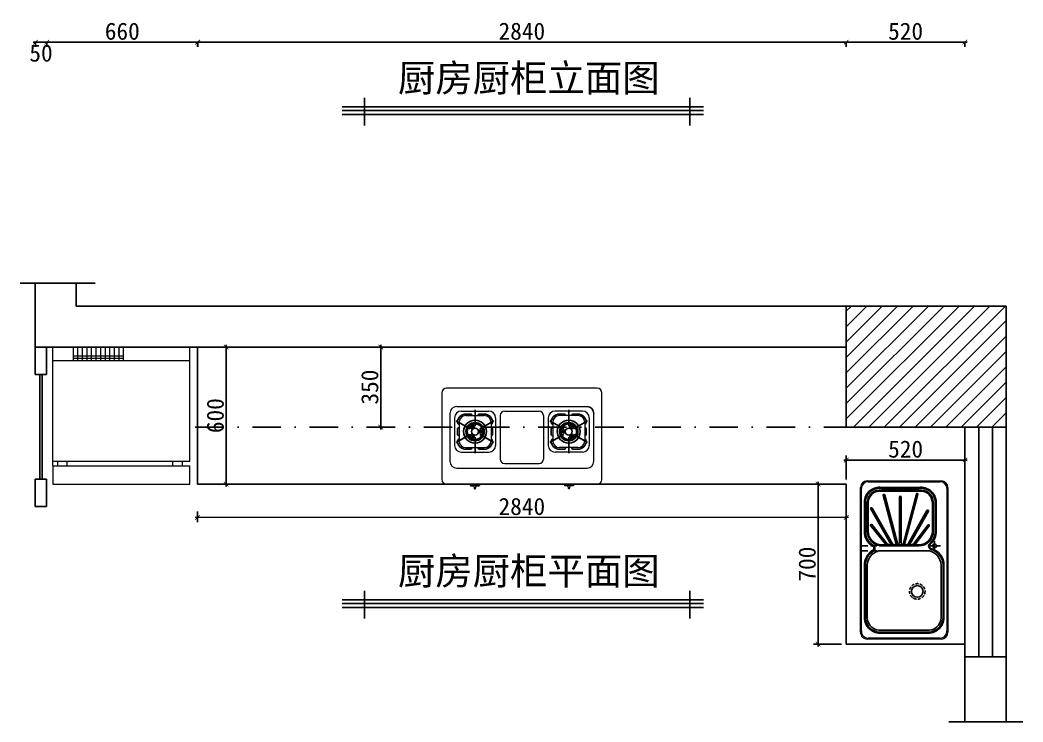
# Model space of a CAD drawing. Header units: millimetres. Extents: x 71641 to 191108, y -23091 to 29972.
# Drawn here: x 181322 to 185712, y -18698 to -15625 of the extents above; entities that cross this region are included whole.
import ezdxf

# ---------------------------------------------------------------- set-up
doc = ezdxf.new("R2010")
doc.units = ezdxf.units.MM
doc.linetypes.add('DASHDOT2', pattern=[0.5, 0.25, -0.125, 0, -0.125])
doc.linetypes.add('DASHEDX2', pattern=[1.5, 1, -0.5])
for name, color, linetype in [('00', 1, 'Continuous'), ('3', 5, 'Continuous'), ('7', 7, 'Continuous')]:
    doc.layers.add(name, color=color, linetype=linetype)
doc.layers.add('4', color=4, linetype='Continuous', lineweight=5)
doc.styles.add('30', font='SimSun.ttf', dxfattribs={"height": 75})
doc.styles.get("Standard").update_dxf_attribs({"font": 'SimSun.ttf', "height": 150})
doc.dimstyles.new('30', dxfattribs={"dimscale": 0, "dimtxt": 90, "dimasz": 20, "dimexe": 20, "dimexo": 20, "dimgap": 10, "dimtad": 1, "dimdec": 0, "dimzin": 0, "dimdsep": 46, "dimtxsty": '30', "dimblk": 'ARCHTICK', "dimcen": 20, "dimdle": 10, "dimclrd": 8, "dimclre": 8, "dimclrt": 2, "dimadec": 0, "dimazin": 0, "dimtfac": 1, "dimtdec": 0, "dimtmove": 2, "dimatfit": 3, "dimldrblk": 'DOT', "dimfxl": 0, "dimtolj": 2, "dimtzin": 0, "dimlwd": -1, "dimarcsym": 0})

# ---------------------------------------------------------------- blocks, each defined once
blk = doc.blocks.new('_ARCHTICK')
at = {"color": 0, "linetype": 'ByBlock', "const_width": 0.15}
blk.add_lwpolyline([(-0.5, -0.5), (0.5, 0.5)], dxfattribs=at)
blk = doc.blocks.new('*D484')
at = {"color": 8, "lineweight": -2}
for p, q in [((182098.8, -17777.3), (182098.8, -17822.9)), ((184938.4, -17776.6), (184938.4, -17822.2))]:
    blk.add_line(p, q, dxfattribs=at)
at = {"color": 8}
blk.add_line((184948.4, -17802.2), (182088.8, -17802.9), dxfattribs=at)
at = {"layer": 'Defpoints', "color": 0}
for p in [(182098.8, -17757.3), (184938.4, -17756.6), (182098.8, -17802.9)]:
    blk.add_point(p, dxfattribs=at)
at = {"color": 8, "xscale": 20, "yscale": 20, "zscale": 20}
for p, rotation in [((182098.8, -17802.9), 180.0142211521811), ((184938.4, -17802.2), 0.01422115218113973)]:
    blk.add_blockref('_ARCHTICK', p, dxfattribs=dict(at, rotation=rotation))
at = {"color": 2, "insert": (183518.6, -17755), "char_height": 75, "attachment_point": 5, "rotation": 0.0142, "style": '30'}
blk.add_mtext('\\A2;2840', dxfattribs=at)
blk = doc.blocks.new('_Dot')
at = {"color": 0, "linetype": 'ByBlock', "lineweight": -2}
blk.add_line((-0.5, 0), (-1, 0), dxfattribs=at)
at = {"color": 0, "linetype": 'ByBlock', "const_width": 0.5}
blk.add_lwpolyline([(-0.25, 0, 1), (0.25, 0, 1)], format="xyb", close=True, dxfattribs=at)
blk = doc.blocks.new('DOT')
at = {"color": 0, "linetype": 'ByBlock'}
blk.add_line((-0.5, 0), (-1, 0), dxfattribs=at)
at = {"color": 0, "linetype": 'ByBlock', "const_width": 0.5}
blk.add_lwpolyline([(-0.25, 0, 1), (0.25, 0, 1)], format="xyb", close=True, dxfattribs=at)
blk = doc.blocks.new('*D485')
at = {"color": 8}
blk.add_line((182088.8, -15721.6), (184948.4, -15721.6), dxfattribs=at)
at = {"color": 8, "lineweight": -2}
for p, q in [((182098.8, -15724.2), (182098.8, -15741.6)), ((184938.4, -15724.2), (184938.4, -15741.6))]:
    blk.add_line(p, q, dxfattribs=at)
at = {"layer": 'Defpoints', "color": 0}
for p in [(182098.8, -15704.2), (184938.4, -15704.2), (184938.4, -15721.6)]:
    blk.add_point(p, dxfattribs=at)
at = {"color": 8, "xscale": 20, "yscale": 20, "zscale": 20, "rotation": 180}
blk.add_blockref('_ARCHTICK', (182098.8, -15721.6), dxfattribs=at)
at = {"color": 8, "xscale": 20, "yscale": 20, "zscale": 20}
blk.add_blockref('_ARCHTICK', (184938.4, -15721.6), dxfattribs=at)
at = {"color": 2, "insert": (183518.6, -15674.1), "char_height": 75, "attachment_point": 5, "style": '30'}
blk.add_mtext('\\A2;2840', dxfattribs=at)
blk = doc.blocks.new('*D486')
at = {"color": 8, "lineweight": -2}
for p, q in [((182913, -17057), (182880.8, -17057)), ((182913, -17407), (182880.8, -17407))]:
    blk.add_line(p, q, dxfattribs=at)
at = {"color": 8}
blk.add_line((182900.8, -17417), (182900.8, -17047), dxfattribs=at)
at = {"layer": 'Defpoints', "color": 0}
for p in [(182900.8, -17057), (182933, -17057), (182933, -17407)]:
    blk.add_point(p, dxfattribs=at)
at = {"color": 8, "xscale": 20, "yscale": 20, "zscale": 20}
for p, rotation in [((182900.8, -17057), 90), ((182900.8, -17407), 270)]:
    blk.add_blockref('_ARCHTICK', p, dxfattribs=dict(at, rotation=rotation))
at = {"color": 2, "insert": (182853.3, -17232), "char_height": 75, "attachment_point": 5, "rotation": 90, "style": '30'}
blk.add_mtext('\\A2;350', dxfattribs=at)
blk = doc.blocks.new('*D487')
at = {"color": 8, "lineweight": -2}
for p, q in [((182118.8, -17057), (182244.4, -17057)), ((182118.8, -17657), (182244.4, -17657))]:
    blk.add_line(p, q, dxfattribs=at)
at = {"color": 8}
blk.add_line((182224.4, -17047), (182224.4, -17667), dxfattribs=at)
at = {"layer": 'Defpoints', "color": 0}
for p in [(182098.8, -17057), (182098.8, -17657), (182224.4, -17657)]:
    blk.add_point(p, dxfattribs=at)
at = {"color": 8, "xscale": 20, "yscale": 20, "zscale": 20}
for p, rotation in [((182224.4, -17057), 90), ((182224.4, -17657), 270)]:
    blk.add_blockref('_ARCHTICK', p, dxfattribs=dict(at, rotation=rotation))
at = {"color": 2, "insert": (182176.9, -17357), "char_height": 75, "attachment_point": 5, "rotation": 90, "style": '30'}
blk.add_mtext('\\A2;600', dxfattribs=at)
blk = doc.blocks.new('*D488')
at = {"color": 8}
blk.add_line((181379.3, -15721.6), (181449.4, -15721.6), dxfattribs=at)
at = {"color": 8, "lineweight": -2}
for p, q in [((181389.3, -15724.2), (181389.3, -15741.6)), ((181439.4, -15724.2), (181439.4, -15741.6))]:
    blk.add_line(p, q, dxfattribs=at)
at = {"layer": 'Defpoints', "color": 0}
for p in [(181389.3, -15704.2), (181439.4, -15704.2), (181439.4, -15721.6)]:
    blk.add_point(p, dxfattribs=at)
at = {"color": 8, "xscale": 20, "yscale": 20, "zscale": 20, "rotation": 180}
blk.add_blockref('_ARCHTICK', (181389.3, -15721.6), dxfattribs=at)
at = {"color": 8, "xscale": 20, "yscale": 20, "zscale": 20}
blk.add_blockref('_ARCHTICK', (181439.4, -15721.6), dxfattribs=at)
at = {"color": 2, "insert": (181413.8, -15769.8), "char_height": 75, "attachment_point": 5, "style": '30'}
blk.add_mtext('\\A2;50', dxfattribs=at)
blk = doc.blocks.new('*D489')
at = {"color": 8}
blk.add_line((181429.4, -15721.6), (182109.8, -15721.6), dxfattribs=at)
at = {"color": 8, "lineweight": -2}
for p, q in [((181439.4, -15724.2), (181439.4, -15741.6)), ((182099.8, -15724.2), (182099.8, -15741.6))]:
    blk.add_line(p, q, dxfattribs=at)
at = {"layer": 'Defpoints', "color": 0}
for p in [(181439.4, -15704.2), (182099.8, -15704.2), (182099.8, -15721.6)]:
    blk.add_point(p, dxfattribs=at)
at = {"color": 8, "xscale": 20, "yscale": 20, "zscale": 20, "rotation": 180}
blk.add_blockref('_ARCHTICK', (181439.4, -15721.6), dxfattribs=at)
at = {"color": 8, "xscale": 20, "yscale": 20, "zscale": 20}
blk.add_blockref('_ARCHTICK', (182099.8, -15721.6), dxfattribs=at)
at = {"color": 2, "insert": (181769.6, -15674.1), "char_height": 75, "attachment_point": 5, "style": '30'}
blk.add_mtext('\\A2;660', dxfattribs=at)
blk = doc.blocks.new('*D492')
at = {"color": 8}
blk.add_line((184815.2, -18367.2), (184815.2, -17647), dxfattribs=at)
at = {"color": 8, "lineweight": -2}
for p, q in [((184918.4, -17657), (184795.2, -17657)), ((184918.4, -18357.2), (184795.2, -18357.2))]:
    blk.add_line(p, q, dxfattribs=at)
at = {"layer": 'Defpoints', "color": 0}
for p in [(184815.2, -17657), (184938.4, -17657), (184938.4, -18357.2)]:
    blk.add_point(p, dxfattribs=at)
at = {"color": 8, "xscale": 20, "yscale": 20, "zscale": 20}
for p, rotation in [((184815.2, -17657), 90), ((184815.2, -18357.2), 270)]:
    blk.add_blockref('_ARCHTICK', p, dxfattribs=dict(at, rotation=rotation))
at = {"color": 2, "insert": (184767.7, -18007.1), "char_height": 75, "attachment_point": 5, "rotation": 90, "style": '30'}
blk.add_mtext('\\A2;700', dxfattribs=at)
blk = doc.blocks.new('A$C61806B4C')
at = {"layer": '3'}
for p, q in [((435, 430), (705, 430)), ((435, 425), (705, 425)), ((110, 390), (260, 390)), ((110, 385), (260, 385)), ((110, 375), (260, 375)), ((110.1, 370), (260, 370)), ((324.4, 246.1), (152.9, 342.1)), ((156.2, 349.5), (326, 254.3)), ((322.3, 274.7), (226.3, 347.8)), ((231.3, 354.2), (330, 279.1)), ((779.1, 340), (779.1, 110)), ((784.1, 340), (784.1, 110)), ((33.7, 110), (33.7, 300)), ((38.7, 110), (38.7, 300)), ((48.7, 110), (48.7, 300)), ((53.7, 109.6), (53.7, 300.4)), ((327.7, 219.1), (68.4, 287.6)), ((69.4, 295.6), (326.9, 227.4)), ((330, 300), (330, 110)), ((335, 300), (335, 110)), ((83.5, 208.9), (321.1, 210.1)), ((327.7, 191.9), (73.3, 124.7)), ((74.4, 116.7), (327, 183.6)), ((83.5, 200.9), (321.1, 200.9)), ((324.6, 164.9), (140.7, 59.8)), ((144, 52.4), (326.2, 156.7)), ((322.6, 136.3), (224.3, 58.6)), ((229.3, 52.2), (330, 131.8)), ((260, 35), (110, 35)), ((260, 25), (110, 25)), ((260, 20), (110, 20)), ((260, 40), (110.1, 40)), ((705, 25), (435, 25)), ((705, 20), (435, 20))]:
    blk.add_line(p, q, dxfattribs=at)
at = {"layer": '3', "linetype": 'DASHEDX2', "ltscale": 30}
for p, q in [((310.2, 381.5), (360.2, 381.5)), ((335.5, 352), (335.5, 411.9)), ((335, 8.5), (335, 145.3)), ((360, 8.5), (360, 150.3))]:
    blk.add_line(p, q, dxfattribs=at)
at = {"layer": '3'}
blk.add_lwpolyline([(435, 415), (705, 415, -0.445378), (769.1, 340), (769.1, 110, -0.445378), (705, 35), (435, 35, -0.414214), (360, 110), (360, 340, -0.414214)], format="xyb", close=True, dxfattribs=at)
for points in [[(326.4, 253.6), (329.7, 253.7), (330.3, 258.9), (330.3, 262.2), (327.6, 267.5), (325.6, 270.8), (322.3, 274.7)], [(321.1, 210.1), (324.9, 212.7), (326.8, 215.4), (327.5, 216.7), (326.8, 219.3)], [(326.9, 227.4), (329.4, 231.9), (329.4, 234.5), (328.7, 239.8), (327.4, 242.4), (326.7, 244.4), (324.4, 246.1)], [(321.1, 200.9), (324.9, 198.3), (326.9, 195.6), (327.5, 194.3), (326.9, 191.7)], [(326.6, 157.4), (329.9, 157.4), (330.6, 152.1), (330.6, 148.8), (327.9, 143.5), (325.9, 140.2), (322.6, 136.3)], [(327, 183.6), (329.5, 179.2), (329.5, 176.5), (328.8, 171.2), (327.5, 168.6), (326.9, 166.6), (324.6, 164.9)]]:
    blk.add_lwpolyline(points, dxfattribs=at)
for centre, radius in [((335.5, 381.5), 9.98), ((569.6, 292.4), 30)]:
    blk.add_circle(centre, radius, dxfattribs=at)
at = {"layer": '3', "linetype": 'DASHEDX2', "ltscale": 15}
blk.add_circle((569.6, 292.4), 40, dxfattribs=at)
at = {"layer": '3'}
for centre, radius, start, end in [((435, 340), 90, 90, 165.5418), ((435, 340), 85, 90, 165.9722), ((703.3, 348.8), 81.2, 353.7986, 88.8078), ((703.3, 348.7), 76.3, 353.4172, 88.7258), ((112.1, 310.8), 79.2, 91.551, 187.8349), ((112.2, 310.8), 74.3, 91.6616, 188.3215), ((112.2, 310.6), 64.4, 91.9373, 189.5012), ((112.2, 310.6), 59.4, 92.0172, 189.8939), ((260, 300), 90, 43.7934, 90), ((260, 300), 85, 40.2898, 90), ((260, 300), 75, 0, 90), ((260, 300), 70, 0, 90), ((336.4, 369.2), 13.3, 211.4456, 329.4824), ((154.5, 345.8), 4.05, 66.255, 246.255), ((230, 350.4), 4.05, 67.5508, 247.5508), ((336.4, 369.2), 18.3, 231.1219, 331.8884), ((68.9, 291.6), 4.05, 82.5927, 262.5927), ((83.5, 205), 4.05, 90, 270), ((83.5, 204.9), 4.05, 90.2625, 270.2625), ((112.1, 99.2), 79.2, 172.1651, 268.449), ((112.2, 99.2), 74.3, 171.6785, 268.3384), ((112.2, 99.4), 64.4, 170.4988, 268.0627), ((112.2, 99.4), 59.4, 170.1061, 267.9828), ((73.9, 120.7), 4.05, 97.6698, 277.6698), ((260, 110), 70, 270, 0), ((260, 110), 75, 270, 0), ((703.3, 101.3), 76.3, 271.2742, 6.5828), ((703.3, 101.2), 81.2, 271.1922, 6.2014), ((142.3, 56.1), 4.05, 114.0075, 294.0075), ((228, 56), 4.05, 112.7117, 292.7117), ((260, 110), 85, 270, 328.9261), ((260, 110), 90, 270, 328.8241), ((347.9, 55.8), 18.3, 16.8467, 146.7086), ((347.9, 55.8), 13.3, 13.7076, 148.5544), ((435, 110), 90, 214.5823, 270), ((435, 110), 85, 215.1439, 270)]:
    blk.add_arc(centre, radius, start, end, dxfattribs=at)
at = {"layer": '4'}
for p, q in [((0, 35), (0, 415)), ((35, 450), (780, 450)), ((40, 445), (775, 445)), ((815, 415), (815, 35)), ((5, 40), (5, 410)), ((810, 410), (810, 40)), ((775, 5), (40, 5)), ((780, 0), (35, 0))]:
    blk.add_line(p, q, dxfattribs=at)
for centre, start, end in [((35, 415), 90, 180), ((40, 410), 90, 180), ((775, 410), 0, 90), ((780, 415), 0, 90), ((35, 35), 180, 270), ((40, 40), 180, 270), ((775, 40), 270, 0), ((780, 35), 270, 0)]:
    blk.add_arc(centre, 35, start, end, dxfattribs=at)
blk = doc.blocks.new('洗手池图块')
at = {"layer": '3'}
blk.add_blockref('A$C61806B4C', (-920.5, -7.7), dxfattribs=at)
blk = doc.blocks.new('*D493')
at = {"color": 8}
blk.add_line((184928.4, -17551.4), (185468.4, -17551.4), dxfattribs=at)
at = {"color": 8, "lineweight": -2}
for p, q in [((184938.4, -17637), (184938.4, -17531.4)), ((185458.4, -17637), (185458.4, -17531.4))]:
    blk.add_line(p, q, dxfattribs=at)
at = {"layer": 'Defpoints', "color": 0}
for p in [(185458.4, -17551.4), (184938.4, -17657), (185458.4, -17657)]:
    blk.add_point(p, dxfattribs=at)
at = {"color": 8, "xscale": 20, "yscale": 20, "zscale": 20, "rotation": 180}
blk.add_blockref('_ARCHTICK', (184938.4, -17551.4), dxfattribs=at)
at = {"color": 8, "xscale": 20, "yscale": 20, "zscale": 20}
blk.add_blockref('_ARCHTICK', (185458.4, -17551.4), dxfattribs=at)
at = {"color": 2, "insert": (185198.4, -17503.9), "char_height": 75, "attachment_point": 5, "style": '30'}
blk.add_mtext('\\A2;520', dxfattribs=at)
blk = doc.blocks.new('*D495')
at = {"color": 8}
blk.add_line((184928.4, -15721.6), (185468.4, -15721.6), dxfattribs=at)
at = {"color": 8, "lineweight": -2}
for p, q in [((184938.4, -15724.2), (184938.4, -15741.6)), ((185458.4, -15724.2), (185458.4, -15741.6))]:
    blk.add_line(p, q, dxfattribs=at)
at = {"layer": 'Defpoints', "color": 0}
for p in [(184938.4, -15704.2), (185458.4, -15704.2), (185458.4, -15721.6)]:
    blk.add_point(p, dxfattribs=at)
at = {"color": 8, "xscale": 20, "yscale": 20, "zscale": 20, "rotation": 180}
blk.add_blockref('_ARCHTICK', (184938.4, -15721.6), dxfattribs=at)
at = {"color": 8, "xscale": 20, "yscale": 20, "zscale": 20}
blk.add_blockref('_ARCHTICK', (185458.4, -15721.6), dxfattribs=at)
at = {"color": 2, "insert": (185198.4, -15674.1), "char_height": 75, "attachment_point": 5, "style": '30'}
blk.add_mtext('\\A2;520', dxfattribs=at)

msp = doc.modelspace()

# ---------------------------------------------------------------- hatches: boundary and pattern name
h = msp.add_hatch()
h.set_pattern_fill('ANSI31', color=8, scale=15, angle=180, style=0)
h.set_pattern_definition([(225, (263366.194, -25760.41), (33.67596, -33.67596), [])])
h.paths.add_polyline_path([(184938.4, -16877), (184938.4, -17407), (185638.4, -17407), (185638.4, -16877)])

# ---------------------------------------------------------------- linework, layer by layer
at = {"color": 1}
for p, q in [((181650.6, -16777), (181322.1, -16777)), ((185388.2, -18698.2), (185712.1, -18698.2))]:
    msp.add_line(p, q, dxfattribs=at)
for p, q in [((181388.4, -16777), (181388.4, -17057)), ((181568.4, -16777), (181568.4, -16877)), ((181568.4, -16877), (185638.4, -16877)), ((184938.4, -17407), (184938.4, -16877)), ((184938.4, -16877), (184938.4, -17407)), ((185638.4, -16877), (185638.4, -17407)), ((181388.4, -17057), (184938.4, -17057)), ((184938.4, -17407), (185638.4, -17407)), ((185458.4, -17407), (185458.4, -18698.2)), ((185638.4, -17407), (185638.4, -18417.9)), ((185458.4, -18413.2), (185638.4, -18413.2)), ((185458.4, -18413.2), (185638.4, -18413.2)), ((185458.4, -18413.2), (185638.4, -18413.2)), ((185458.4, -18413.2), (185638.4, -18413.2))]:
    msp.add_line(p, q)
at = {"color": 3}
for p, q in [((181388.4, -17057), (181388.4, -17177)), ((181438.4, -17057), (181438.4, -17177)), ((182098.8, -17657), (182098.8, -17057)), ((181438.4, -17177), (181388.4, -17177)), ((185518.4, -17407), (185518.4, -18413.2)), ((185578.4, -17407), (185578.4, -18413.2)), ((181388.4, -17634.8), (181388.4, -17754.8)), ((181438.4, -17634.8), (181388.4, -17634.8)), ((181438.4, -17634.8), (181388.4, -17634.8)), ((181438.4, -17634.8), (181388.4, -17634.8)), ((181438.4, -17754.8), (181438.4, -17634.8)), ((184938.4, -17657), (182098.8, -17657)), ((184938.4, -17657), (184938.4, -18357.2)), ((181388.4, -17754.8), (181438.4, -17754.8)), ((184938.4, -18357.2), (185458.4, -18357.2))]:
    msp.add_line(p, q, dxfattribs=at)
at = {"color": 4}
for p, q in [((181408.4, -17634.8), (181408.4, -17177)), ((181418.4, -17634.8), (181418.4, -17177))]:
    msp.add_line(p, q, dxfattribs=at)
at = {"color": 2, "linetype": 'DASHDOT2', "ltscale": 500}
msp.add_line((182088.8, -17407), (184938.4, -17407), dxfattribs=at)
at = {"color": 0}
msp.add_line((185608.4, -18413.2), (185458.4, -18413.2), dxfattribs=at)
at = {"color": 8}
for p, q in [((185458.4, -18413.2), (185458.4, -18698.2)), ((185638.4, -18416.3), (185638.4, -18698.2))]:
    msp.add_line(p, q, dxfattribs=at)
at = {"layer": '00', "color": 8, "lineweight": -2}
for p, q in [((182829.6, -15966, -342.9), (182829.6, -16086.9, -342.9)), ((184254.5, -15966, -342.9), (184254.5, -16086.9, -342.9)), ((184313.4, -16004.3, -342.9), (182732.7, -16004.3, -342.9)), ((184313.4, -16038.4, -342.9), (182732.7, -16038.4, -342.9)), ((182829.6, -18124.8, -342.9), (182829.6, -18245.7, -342.9)), ((184254.5, -18124.8, -342.9), (184254.5, -18245.7, -342.9)), ((184313.4, -18163.1, -342.9), (182732.7, -18163.1, -342.9)), ((184313.4, -18197.3, -342.9), (182732.7, -18197.3, -342.9))]:
    msp.add_line(p, q, dxfattribs=at)
at = {"layer": '00', "color": 2, "lineweight": -2}
for p, q in [((184313.4, -16021.4, -342.9), (182732.7, -16021.4, -342.9)), ((184313.4, -18180.2, -342.9), (182732.7, -18180.2, -342.9))]:
    msp.add_line(p, q, dxfattribs=at)
at = {"layer": '3'}
for p, q in [((183313.8, -17332), (183313.8, -17403)), ((183313.8, -17398), (183313.8, -17337)), ((183723.8, -17332), (183723.8, -17403)), ((183723.8, -17398), (183723.8, -17337)), ((183231.5, -17379.5), (183293, -17415)), ((183288.7, -17412.5), (183235.8, -17382)), ((183273.8, -17350), (183292.3, -17350)), ((183273.8, -17350), (183273.8, -17350)), ((183396, -17379.5), (183334.6, -17415)), ((183353.8, -17350), (183335.3, -17350)), ((183338.9, -17412.5), (183391.7, -17382)), ((183641.5, -17379.5), (183703, -17415)), ((183698.7, -17412.5), (183645.8, -17382)), ((183683.8, -17350), (183702.3, -17350)), ((183806, -17379.5), (183744.6, -17415)), ((183763.8, -17350), (183745.3, -17350)), ((183748.9, -17412.5), (183801.7, -17382)), ((183763.8, -17350), (183763.8, -17350)), ((183236.8, -17417.5), (183236.8, -17436.5)), ((183293, -17404.9), (183305.1, -17397.9)), ((183301.7, -17418), (183293, -17404.9)), ((183306.3, -17414), (183299, -17401.4)), ((183312, -17412.1), (183305.1, -17397.9)), ((183327.5, -17421), (183343.3, -17420)), ((183328.8, -17427), (183343.3, -17427)), ((183343.3, -17420), (183343.3, -17434)), ((183390.8, -17417.5), (183390.8, -17436.5)), ((183646.8, -17417.5), (183646.8, -17436.5)), ((183694.3, -17420), (183694.3, -17434)), ((183710, -17421), (183694.3, -17420)), ((183708.8, -17427), (183694.3, -17427)), ((183725.5, -17412.1), (183732.5, -17397.9)), ((183731.3, -17414), (183738.5, -17401.4)), ((183744.6, -17404.9), (183732.5, -17397.9)), ((183735.8, -17418), (183744.6, -17404.9)), ((183800.8, -17417.5), (183800.8, -17436.5)), ((183231.5, -17474.5), (183293, -17439)), ((183288.7, -17441.5), (183235.8, -17472)), ((183301.7, -17435.9), (183293, -17449)), ((183305.1, -17456), (183293, -17449)), ((183306.3, -17439.9), (183299, -17452.5)), ((183312, -17441.9), (183305.1, -17456)), ((183313.8, -17522), (183313.8, -17451)), ((183313.8, -17456), (183313.8, -17517)), ((183327.5, -17432.9), (183343.3, -17434)), ((183396, -17474.5), (183334.6, -17439)), ((183338.9, -17441.5), (183391.7, -17472)), ((183641.5, -17474.5), (183703, -17439)), ((183698.7, -17441.5), (183645.8, -17472)), ((183710, -17432.9), (183694.3, -17434)), ((183723.8, -17522), (183723.8, -17451)), ((183723.8, -17456), (183723.8, -17517)), ((183725.5, -17441.9), (183732.5, -17456)), ((183731.3, -17439.9), (183738.5, -17452.5)), ((183732.5, -17456), (183744.6, -17449)), ((183735.8, -17435.9), (183744.6, -17449)), ((183806, -17474.5), (183744.6, -17439)), ((183748.9, -17441.5), (183801.7, -17472)), ((183273.8, -17504), (183292.3, -17504)), ((183353.8, -17504), (183335.3, -17504)), ((183353.8, -17504), (183353.8, -17504)), ((183683.8, -17504), (183683.8, -17504)), ((183683.8, -17504), (183702.3, -17504)), ((183763.8, -17504), (183745.3, -17504))]:
    msp.add_line(p, q, dxfattribs=at)
at = {"layer": '3', "const_width": 1}
for points in [[(183313.8, -17398), (183313.8, -17337)], [(183723.8, -17398), (183723.8, -17337)], [(183288.7, -17412.5), (183235.8, -17382)], [(183338.9, -17412.5), (183391.7, -17382)], [(183698.7, -17412.5), (183645.8, -17382)], [(183748.9, -17412.5), (183801.7, -17382)], [(183288.7, -17441.5), (183235.8, -17472)], [(183313.8, -17456), (183313.8, -17517)], [(183338.9, -17441.5), (183391.7, -17472)], [(183698.7, -17441.5), (183645.8, -17472)], [(183723.8, -17456), (183723.8, -17517)], [(183748.9, -17441.5), (183801.7, -17472)]]:
    msp.add_lwpolyline(points, dxfattribs=at)
for points in [[(183313.8, -17412, -1), (183313.8, -17442, -1), (183313.8, -17412, -1)], [(183723.8, -17412, 1), (183723.8, -17442, 1), (183723.8, -17412, 1)]]:
    msp.add_lwpolyline(points, format="xyb", dxfattribs=at)
at = {"layer": '3'}
for centre, radius in [((183313.8, -17427), 50), ((183723.8, -17427), 50), ((183313.8, -17427), 40), ((183313.8, -17427), 37), ((183313.8, -17427), 34), ((183313.8, -17427), 15), ((183723.8, -17427), 40), ((183723.8, -17427), 37), ((183723.8, -17427), 34), ((183723.8, -17427), 15)]:
    msp.add_circle(centre, radius, dxfattribs=at)
for centre, radius, start, end in [((183273.8, -17387), 37, 90, 180), ((183292.5, -17358.9), 8.95, 12.564, 91.6861), ((183335, -17358.9), 8.95, 88.3139, 167.436), ((183353.8, -17387), 37, 0, 90), ((183683.8, -17387), 37, 90, 180), ((183702.5, -17358.9), 8.95, 12.564, 91.6861), ((183745, -17358.9), 8.95, 88.3139, 167.436), ((183763.8, -17387), 37, 0, 90), ((183248.7, -17384.9), 12.1, 189.6676, 246.0824), ((183245.7, -17417.2), 8.95, 102.564, 181.686), ((183306.8, -17414.9), 17, 95.7306, 144.2694), ((183327.7, -17427), 17, 335.7306, 24.2694), ((183378.9, -17384.9), 12.1, 293.9176, 350.3324), ((183381.8, -17417.2), 8.95, 358.314, 77.436), ((183658.7, -17384.9), 12.1, 189.6676, 246.0824), ((183655.7, -17417.2), 8.95, 102.564, 181.686), ((183709.8, -17427), 17, 155.7306, 204.2694), ((183730.8, -17414.9), 17, 35.7306, 84.2694), ((183788.9, -17384.9), 12.1, 293.9176, 350.3324), ((183791.8, -17417.2), 8.95, 358.314, 77.436), ((183245.7, -17436.7), 8.95, 178.3139, 257.436), ((183248.7, -17469), 12.1, 113.9176, 170.3324), ((183273.8, -17467), 37, 180, 270), ((183306.8, -17439.1), 17, 215.7306, 264.2694), ((183353.8, -17467), 37, 270, 0), ((183381.8, -17436.7), 8.95, 282.564, 1.6861), ((183378.9, -17469), 12.1, 9.6676, 66.0824), ((183655.7, -17436.7), 8.95, 178.3139, 257.436), ((183658.7, -17469), 12.1, 113.9176, 170.3324), ((183683.8, -17467), 37, 180, 270), ((183730.8, -17439.1), 17, 275.7306, 324.2694), ((183763.8, -17467), 37, 270, 0), ((183791.8, -17436.7), 8.95, 282.564, 1.6861), ((183788.9, -17469), 12.1, 9.6676, 66.0824), ((183292.5, -17495), 8.95, 268.3139, 347.436), ((183335, -17495), 8.95, 192.564, 271.6861), ((183702.5, -17495), 8.95, 268.3139, 347.436), ((183745, -17495), 8.95, 192.564, 271.6861)]:
    msp.add_arc(centre, radius, start, end, dxfattribs=at)
at = {"layer": '4', "color": 8}
for p, q in [((181465.5, -17577), (181465.5, -17057)), ((181554, -17057), (181554, -17117)), ((181574, -17057), (181574, -17117)), ((181594, -17057), (181594, -17117)), ((181614, -17057), (181614, -17117)), ((181634, -17057), (181634, -17117)), ((181654, -17057), (181654, -17117)), ((181674, -17057), (181674, -17117)), ((181694, -17057), (181694, -17117)), ((181714, -17057), (181714, -17117)), ((181734, -17057), (181734, -17117)), ((181754, -17057), (181754, -17117)), ((181774, -17057), (181774, -17117)), ((182065.5, -17557), (182065.5, -17057)), ((182065.5, -17117), (181465.5, -17117)), ((181774, -17097), (181554, -17097)), ((181774, -17107), (181554, -17107)), ((181465.5, -17557), (182065.5, -17557)), ((181486.8, -17577), (181486.8, -17557)), ((181528.5, -17577), (181528.5, -17557)), ((181991.4, -17577), (181991.4, -17557)), ((182033.1, -17577), (182033.1, -17557)), ((181465.5, -17577), (182065.5, -17577)), ((181465.5, -17577), (181465.5, -17657)), ((182065.5, -17657), (182065.5, -17577)), ((181465.5, -17657), (182065.5, -17657))]:
    msp.add_line(p, q, dxfattribs=at)
at = {"layer": '4', "color": 4}
for p, q in [((183848.8, -17237), (183188.8, -17237)), ((183168.8, -17257), (183168.8, -17637)), ((183868.8, -17637), (183868.8, -17257)), ((183233.8, -17317), (183803.8, -17317)), ((183253.8, -17337), (183373.8, -17337)), ((183443.8, -17337), (183593.8, -17337)), ((183783.8, -17337), (183663.8, -17337)), ((183203.8, -17347), (183203.8, -17557)), ((183223.8, -17367), (183223.8, -17487)), ((183273.8, -17357), (183353.8, -17357)), ((183403.8, -17367), (183403.8, -17487)), ((183423.8, -17357), (183423.8, -17547)), ((183613.8, -17357), (183613.8, -17547)), ((183633.8, -17367), (183633.8, -17487)), ((183763.8, -17357), (183683.8, -17357)), ((183813.8, -17367), (183813.8, -17487)), ((183833.8, -17557), (183833.8, -17347)), ((183243.8, -17387), (183243.8, -17467)), ((183383.8, -17387), (183383.8, -17467)), ((183653.8, -17387), (183653.8, -17467)), ((183793.8, -17387), (183793.8, -17467)), ((183273.8, -17497), (183353.8, -17497)), ((183763.8, -17497), (183683.8, -17497)), ((183253.8, -17517), (183373.8, -17517)), ((183783.8, -17517), (183663.8, -17517)), ((183233.8, -17587), (183803.8, -17587)), ((183443.8, -17567), (183593.8, -17567)), ((183188.8, -17657), (183848.8, -17657)), ((183292.9, -17657), (183292.9, -17662.2)), ((183294.6, -17664.2), (183307.3, -17666.1)), ((183309.9, -17669.1), (183309.9, -17675)), ((183311.9, -17677), (183313.9, -17677)), ((183315.9, -17669.1), (183315.9, -17675)), ((183318.4, -17666.1), (183331.2, -17664.2)), ((183332.9, -17657), (183332.9, -17662.2)), ((183704.7, -17657), (183704.7, -17662.2)), ((183719.1, -17666.1), (183706.4, -17664.2)), ((183721.7, -17669.1), (183721.7, -17675)), ((183725.7, -17677), (183723.7, -17677)), ((183727.7, -17669.1), (183727.7, -17675)), ((183743, -17664.2), (183730.2, -17666.1)), ((183744.7, -17657), (183744.7, -17662.2))]:
    msp.add_line(p, q, dxfattribs=at)
for centre, radius, start, end in [((183188.8, -17257), 20, 90, 180), ((183848.8, -17257), 20, 0, 90), ((183233.8, -17347), 30, 90, 180), ((183253.8, -17367), 30, 90, 180), ((183373.8, -17367), 30, 0, 90), ((183443.8, -17357), 20, 90, 180), ((183593.8, -17357), 20, 0, 90), ((183663.8, -17367), 30, 90, 180), ((183783.8, -17367), 30, 0, 90), ((183273.8, -17387), 30, 90, 180), ((183353.8, -17387), 30, 0, 90), ((183683.8, -17387), 30, 90, 180), ((183763.8, -17387), 30, 0, 90), ((183273.8, -17467), 30, 180, 270), ((183353.8, -17467), 30, 270, 0), ((183683.8, -17467), 30, 180, 270), ((183763.8, -17467), 30, 270, 0), ((183253.8, -17487), 30, 180, 270), ((183373.8, -17487), 30, 270, 0), ((183663.8, -17487), 30, 180, 270), ((183783.8, -17487), 30, 270, 0), ((183233.8, -17557), 30, 180, 270), ((183443.8, -17547), 20, 180, 270), ((183593.8, -17547), 20, 270, 0), ((183803.8, -17557), 30, 270, 0), ((183188.8, -17637), 20, 180, 270), ((183848.8, -17637), 20, 270, 0), ((183294.9, -17662.2), 2, 180, 261.4692), ((183312.9, -17912.1), 248.6, 85.7792, 94.2208), ((183302.6, -17669.7), 7.27, 12.024, 57.1859), ((183306.9, -17669.1), 3, 0, 81.4692), ((183311.9, -17675), 2, 180, 270), ((183313.9, -17675), 2, 270, 0), ((183318.9, -17669.1), 3, 98.5308, 180), ((183323.1, -17669.7), 7.27, 122.8141, 167.976), ((183330.9, -17662.2), 2, 278.5308, 0), ((183706.7, -17662.2), 2, 180, 261.4692), ((183724.7, -17912.1), 248.6, 85.7792, 94.2208), ((183714.4, -17669.7), 7.27, 12.024, 57.1859), ((183718.7, -17669.1), 3, 0, 81.4692), ((183723.7, -17675), 2, 180, 270), ((183725.7, -17675), 2, 270, 0), ((183730.7, -17669.1), 3, 98.5308, 180), ((183734.9, -17669.7), 7.27, 122.8141, 167.976), ((183742.7, -17662.2), 2, 278.5308, 0)]:
    msp.add_arc(centre, radius, start, end, dxfattribs=at)
at = {"layer": '7', "color": 7}
msp.add_arc((183803.8, -17347), 30, 0, 90, dxfattribs=at)
msp.add_arc((183803.8, -17347), 30, 0, 90, dxfattribs=at)

# ---------------------------------------------------------------- block references
at = {"layer": '3', "color": 3, "xscale": 0.8499999999985448, "yscale": 0.8499999999985448, "zscale": 0.85, "rotation": 270}
msp.add_blockref('洗手池图块', (185007.5, -18424.8), dxfattribs=at)

# ---------------------------------------------------------------- texts
at = {"color": 8, "char_height": 120, "width": 4366.126, "attachment_point": 3}
for s, insert in [('{\\C2;厨房厨柜立面图}', (184121.8, -15818.3, -342.9)), ('{\\C2;厨房厨柜平面图}', (184121.8, -17977.1, -342.9))]:
    msp.add_mtext(s, dxfattribs=dict(at, insert=insert))

# ---------------------------------------------------------------- dimensions: what is measured, and where the dimension line sits
for base, p1, p2, picture, middle in [((182099.8, -15721.6), (181439.4, -15704.2), (182099.8, -15704.2), '*D489', (181769.6, -15674.1)), ((184938.4, -15721.6), (182098.8, -15704.2), (184938.4, -15704.2), '*D485', (183518.6, -15674.1)), ((185458.4, -15721.6), (184938.4, -15704.2), (185458.4, -15704.2), '*D495', (185198.4, -15674.1))]:
    dim = msp.add_linear_dim(base=base, p1=p1, p2=p2, angle=180, dimstyle='30', override={"dimscale": 1, "dimtxt": 75, "dimldrblk": 'DOT'})
    dim.commit()
    dim.dimension.update_dxf_attribs({"geometry": picture, "text_midpoint": middle})
dim = msp.add_linear_dim(base=(181439.4, -15721.6), p1=(181389.3, -15704.2), p2=(181439.4, -15704.2), angle=0, dimstyle='30', override={"dimscale": 1, "dimtxt": 75, "dimldrblk": 'DOT'})
dim.commit()
dim.dimension.update_dxf_attribs({"geometry": '*D488', "text_midpoint": (181413.8, -15769.8), "dimtype": 161})
for p1, p2, distance, picture, middle in [((182098.8, -17057), (182098.8, -17657), 125.6, '*D487', (182176.9, -17357)), ((182933, -17407), (182933, -17057), 32.2, '*D486', (182853.3, -17232)), ((184938.4, -17657), (185458.4, -17657), 105.5, '*D493', (185198.4, -17503.9)), ((184938.4, -18357.2), (184938.4, -17657), 123.2, '*D492', (184767.7, -18007.1)), ((184938.4, -17756.6), (182098.8, -17757.3), 45.5, '*D484', (183518.6, -17755))]:
    dim = msp.add_aligned_dim(p1=p1, p2=p2, distance=distance, dimstyle='30', override={"dimscale": 1, "dimtxt": 75, "dimldrblk": 'DOT'})
    dim.commit()
    dim.dimension.update_dxf_attribs({"geometry": picture, "text_midpoint": middle})

doc.saveas('drawing.dxf')
